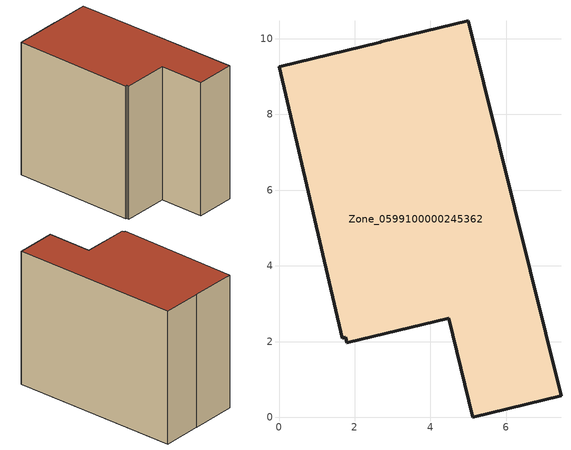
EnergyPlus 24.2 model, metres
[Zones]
Zone_0599100000245362
 floor ground (C_G): 1.79,1.97 1.76,2.11 1.67,2.09 0,9.26 2.67,9.91 2.7,9.91 5,10.48 7.45,0.57 5.12,0 4.49,2.62 z3.32
 wall outside (C_F): 5.12,0 7.45,0.57 5,10.48 2.7,9.91 2.67,9.91 0,9.26 1.67,2.09 1.76,2.11 1.79,1.97 4.49,2.62 5.12,0 z3.32:11.49
 roof outside (C_R): 1.76,2.11 1.79,1.97 4.49,2.62 5.12,0 7.45,0.57 5,10.48 2.7,9.91 2.67,9.91 0,9.26 1.67,2.09 z11.49
[BUILDING]
Pand.0599100000245362: North Axis=0; Terrain=City; Loads Convergence Tolerance Value=0.04; Temperature Convergence Tolerance Value=0.4; Solar Distribution=FullExterior; Maximum Number of Warmup Days=25; Minimum Number of Warmup Days=1
[Site:Location]
Rotterdam.The.Hague.AP_ZH_NLD Design_Conditions: Latitude=51.96; Longitude=4.45; Time Zone=1; Elevation=-4.5
[SITE:GROUNDTEMPERATURE:BUILDINGSURFACE]
18, 18, 18, 18, 18, 18, 18, 18, 18, 18, 18, 18
[MATERIAL] Thermal Absorptance=0.9; Solar Absorptance=0.7; Visible Absorptance=0.7
Name | Roughness | Thickness | Conductivity | Density | Specific Heat
G.TC.1946 | MediumSmooth | 0.15 | 1 | 540 | 1210
F.TC.1946 | Rough | 0.3 | 0.857143 | 1920 | 840
R.TC.1946 | MediumRough | 0.2 | 0.909091 | 1500 | 1000
[CONSTRUCTION]
C_G: G.TC.1946
C_F: F.TC.1946
C_R: R.TC.1946
[ZONE]
Zone_0599100000245362: Type=1; Multiplier=1; Ceiling Height=Autocalculate; Volume=Autocalculate; Floor Area=autocalculate; Part of Total Floor Area=Yes
[ZONEINFILTRATION:DESIGNFLOWRATE]
Infil_Zone_0599100000245362: Zone or ZoneList or Space or SpaceList=Zone_0599100000245362; Schedule=AlwaysOn; Design Flow Rate Calculation Method=Flow/Area; Flow Rate per Floor Area=0.003; Constant Term Coefficient=1; Temperature Term Coefficient=0; Velocity Term Coefficient=0; Velocity Squared Term Coefficient=0
[HVACTEMPLATE:ZONE:IDEALLOADSAIRSYSTEM]
Zone_0599100000245362: Maximum Heating Supply Air Temperature=50; Minimum Cooling Supply Air Temperature=13; Maximum Heating Supply Air Humidity Ratio=0.0156; Minimum Cooling Supply Air Humidity Ratio=0.0077; Heating Limit=NoLimit; Cooling Limit=NoLimit; Dehumidification Control Type=ConstantSensibleHeatRatio; Cooling Sensible Heat Ratio=0.7; Dehumidification Setpoint=60; Humidification Control Type=None; Humidification Setpoint=30; Outdoor Air Method=None; Outdoor Air Flow Rate per Person=0.00944; Outdoor Air Flow Rate per Zone Floor Area=0; Outdoor Air Flow Rate per Zone=0; Demand Controlled Ventilation Type=None; Outdoor Air Economizer Type=NoEconomizer; Heat Recovery Type=None; Sensible Heat Recovery Effectiveness=0.7; Latent Heat Recovery Effectiveness=0.65
[ZONECONTROL:THERMOSTAT]
ThermostatControl_Zone_0599100000245362: Zone or ZoneList=Zone_0599100000245362; Control Type Schedule=DualSetpointControlType; Control 1=Thermostat_Zone_0599100000245362; Temperature Difference Between Cutout And Setpoint=0
[THERMOSTATSETPOINT:DUALSETPOINT]
Thermostat_Zone_0599100000245362: Heating Setpoint Temperature Schedule=HeatingSetpoint_Zone_0599100000245362; Cooling Setpoint Temperature Schedule=CoolingSetpoint_Zone_0599100000245362
[SCHEDULE:COMPACT]
HeatingSetpoint_Zone_0599100000245362: Through: 12/31, For: AllDays, Until: 24:00, 21
CoolingSetpoint_Zone_0599100000245362: Through: 12/31, For: AllDays, Until: 24:00, 24
DualSetpointControlType: Through: 12/31, For: AllDays, Until: 24:00, 4
AlwaysOn: Through: 12/31, For: AllDays, Until: 24:00, 1
